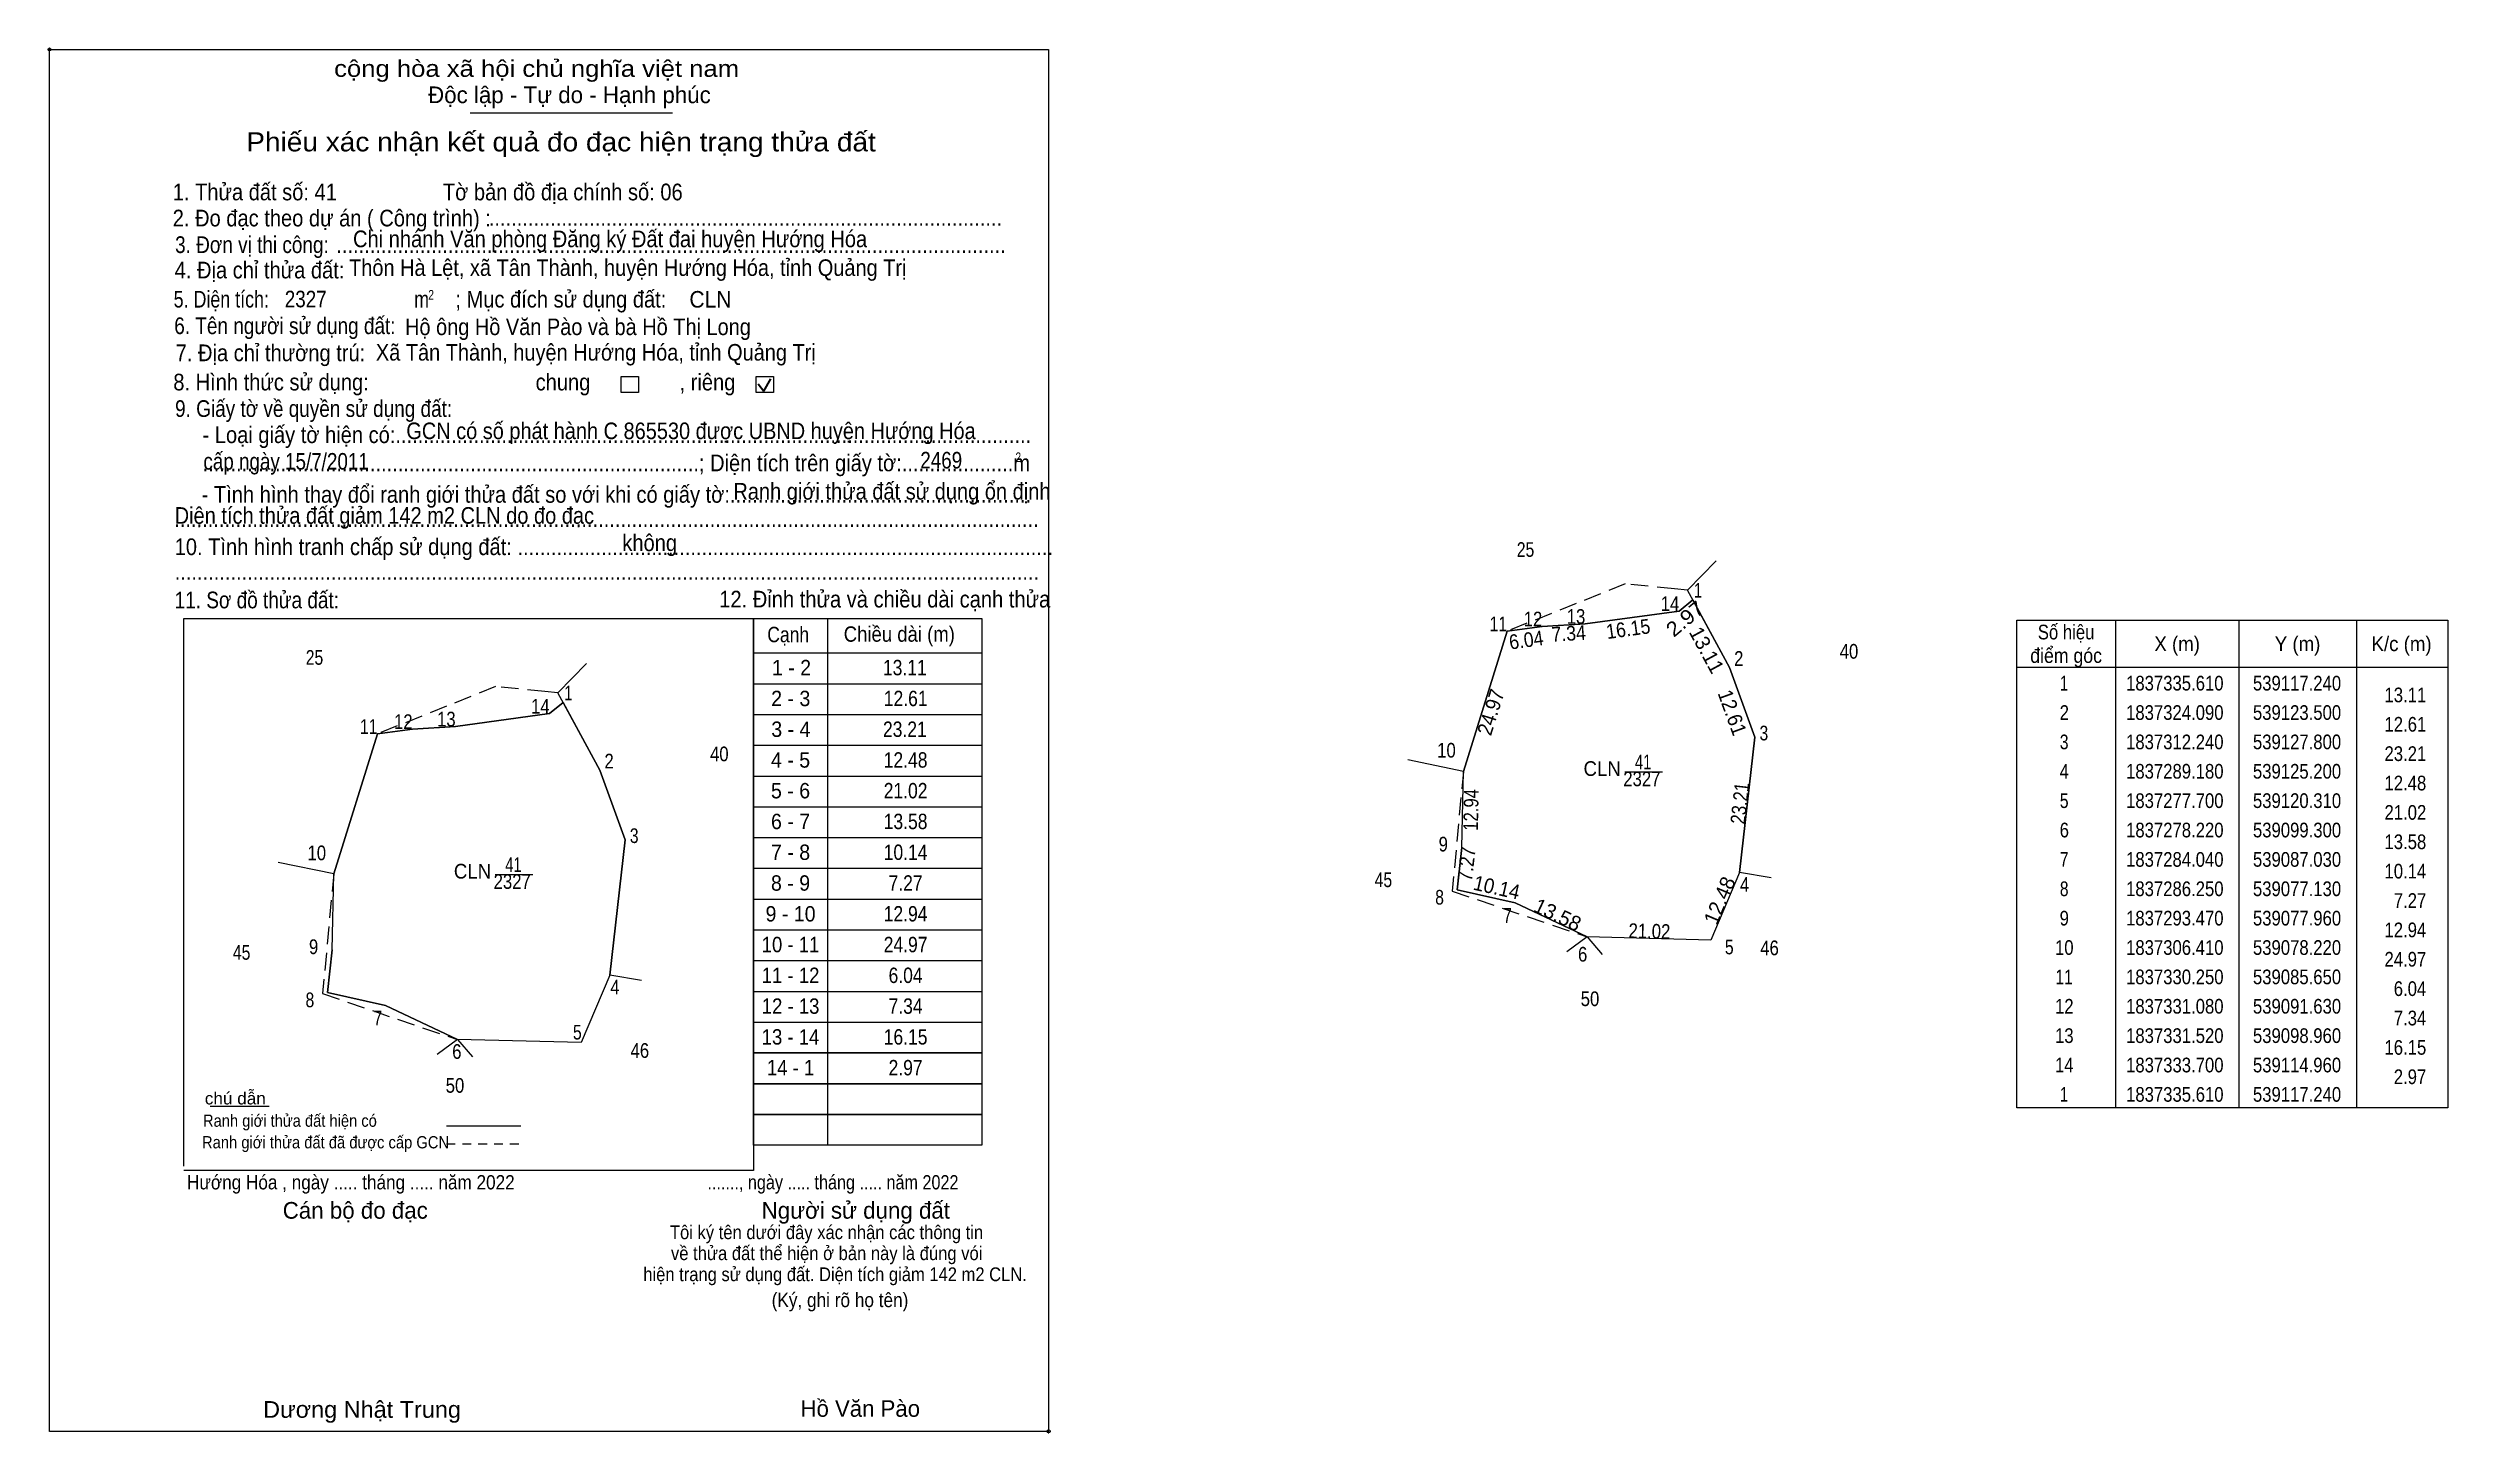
# Model space of a CAD drawing. Header units: metres. Extents: x 538837 to 539246, y 1837194 to 1837430.
import ezdxf
from ezdxf.enums import TextEntityAlignment as Align

# ---------------------------------------------------------------- set-up
doc = ezdxf.new("R2010")
doc.units = ezdxf.units.M
doc.header["$PDMODE"] = 32
doc.header["$PDSIZE"] = 0.5
doc.linetypes.add('MEDIUM_DASHED', pattern=[4.5, 3, -1.5])
doc.linetypes.add('SHORT_DASHED', pattern=[2.7, 1.5, -1.2])
for name, color, linetype, lineweight in [('1', 7, 'Continuous', 13), ('10', 7, 'Continuous', 13), ('17', 7, 'Continuous', 13), ('2', 7, 'Continuous', 25), ('29', 7, 'MEDIUM_DASHED', 13), ('30', 7, 'Continuous', 25), ('6', 7, 'Continuous', 13), ('63', 7, 'Continuous', 13)]:
    doc.layers.add(name, color=color, linetype=linetype, lineweight=lineweight)

msp = doc.modelspace()

# ---------------------------------------------------------------- linework, layer by layer
at = {"layer": '1'}
for points in [[(539117.24, 1837335.61), (539123.5, 1837324.09), (539127.8, 1837312.24), (539125.2, 1837289.18), (539120.31, 1837277.7), (539099.3, 1837278.22), (539087.03, 1837284.04), (539077.13, 1837286.25), (539077.96, 1837293.47), (539078.22, 1837306.41), (539085.65, 1837330.25), (539091.63, 1837331.08), (539098.96, 1837331.52), (539114.96, 1837333.7)], [(538924.96, 1837318.14), (538931.22, 1837306.62), (538935.52, 1837294.77), (538932.92, 1837271.71), (538928.03, 1837260.23), (538907.02, 1837260.75), (538894.75, 1837266.57), (538884.85, 1837268.78), (538885.68, 1837276), (538885.94, 1837288.94), (538893.37, 1837312.78), (538899.35, 1837313.61), (538906.68, 1837314.05), (538922.68, 1837316.23)]]:
    msp.add_lwpolyline(points, close=True, dxfattribs=at)
at = {"layer": '10'}
for p, q in [((539116.35, 1837337.24), (539121.24, 1837342.22)), ((539085.65, 1837330.25), (539078.22, 1837306.41)), ((538924.07, 1837319.77), (538928.96, 1837324.75)), ((538893.37, 1837312.78), (538885.94, 1837288.94)), ((539078.22, 1837306.41), (539068.78, 1837308.39)), ((539077.96, 1837293.47), (539078.22, 1837306.41)), ((539105.68, 1837306.33), (539112.08, 1837306.33)), ((538885.94, 1837288.94), (538876.5, 1837290.92)), ((538885.68, 1837276), (538885.94, 1837288.94)), ((538913.4, 1837288.86), (538919.8, 1837288.86)), ((539130.59, 1837288.26), (539125.2, 1837289.18)), ((538938.31, 1837270.79), (538932.92, 1837271.71))]:
    msp.add_line(p, q, dxfattribs=at)
for points in [[(539117.24, 1837335.61), (539114.96, 1837333.7), (539098.96, 1837331.52), (539091.63, 1837331.08), (539085.65, 1837330.25)], [(539125.2, 1837289.18), (539127.8, 1837312.24), (539123.5, 1837324.09), (539117.03, 1837335.99), (539116.35, 1837337.24)], [(538932.92, 1837271.71), (538935.52, 1837294.77), (538931.22, 1837306.62), (538924.75, 1837318.52), (538924.07, 1837319.77)], [(538924.96, 1837318.14), (538922.68, 1837316.23), (538906.68, 1837314.05), (538899.35, 1837313.61), (538893.37, 1837312.78)], [(539077.96, 1837293.47), (539077.13, 1837286.25), (539087.03, 1837284.04), (539099.3, 1837278.22), (539095.81, 1837275.67)], [(539125.2, 1837289.18), (539120.31, 1837277.7), (539099.3, 1837278.22), (539101.85, 1837275.26)], [(538885.68, 1837276), (538884.85, 1837268.78), (538894.75, 1837266.57), (538907.02, 1837260.75), (538903.53, 1837258.2)], [(538932.92, 1837271.71), (538928.03, 1837260.23), (538907.02, 1837260.75), (538909.57, 1837257.79)]]:
    msp.add_lwpolyline(points, dxfattribs=at)
at = {"layer": '17'}
msp.add_line((538864.93, 1837249.44), (538874.95, 1837249.44), dxfattribs=at)
at = {"layer": '2'}
for p, q in [((538909.18, 1837418.5), (538943.57, 1837418.5)), ((538860.41, 1837332.4), (538957.38, 1837332.4)), ((538860.41, 1837239.2), (538860.41, 1837332.4)), ((538957.38, 1837238.44), (538860.41, 1837238.44))]:
    msp.add_line(p, q, dxfattribs=at)
at = {"layer": '2', "lineweight": 35}
for p, q in [((538958.17, 1837372.4), (538959.14, 1837371.14)), ((538959.14, 1837371.14), (538960.32, 1837373.25))]:
    msp.add_line(p, q, dxfattribs=at)
at = {"layer": '2', "lineweight": 13}
msp.add_lwpolyline([(538837.55, 1837429.29), (539007.62, 1837429.29), (539007.62, 1837194.06), (538837.55, 1837194.06)], close=True, dxfattribs=at)
at = {"layer": '2'}
for points in [[(538934.86, 1837373.61), (538937.78, 1837373.61), (538937.78, 1837370.89), (538934.86, 1837370.89)], [(538957.84, 1837373.61), (538960.76, 1837373.61), (538960.76, 1837370.89), (538957.84, 1837370.89)]]:
    msp.add_lwpolyline(points, close=True, dxfattribs=at)
for p in [(538837.55, 1837429.29), (539007.62, 1837194.06)]:
    msp.add_point(p, dxfattribs=at)
at = {"layer": '29'}
for p, q in [((539116.35, 1837337.24), (539114.16, 1837337.46)), ((538924.07, 1837319.77), (538921.88, 1837319.99))]:
    msp.add_line(p, q, dxfattribs=at)
for points in [[(539114.16, 1837337.46), (539105.74, 1837338.3), (539085.65, 1837330.25)], [(538921.88, 1837319.99), (538913.46, 1837320.83), (538893.37, 1837312.78)], [(539078.22, 1837306.41), (539076.31, 1837286.04), (539099.3, 1837278.22)], [(538885.94, 1837288.94), (538884.03, 1837268.57), (538907.02, 1837260.75)]]:
    msp.add_lwpolyline(points, dxfattribs=at)
at = {"layer": '30'}
for p, q in [((538957.38, 1837242.76), (538957.38, 1837332.41)), ((538957.38, 1837332.41), (538996.23, 1837332.41)), ((538969.95, 1837332.41), (538969.95, 1837242.76)), ((538996.23, 1837332.41), (538996.23, 1837242.76)), ((538957.38, 1837326.56), (538996.23, 1837326.56)), ((538957.38, 1837321.33), (538996.23, 1837321.33)), ((538957.38, 1837316.09), (538996.23, 1837316.09)), ((538957.38, 1837310.85), (538996.23, 1837310.85)), ((538996.23, 1837258.47), (538957.38, 1837258.47)), ((538996.23, 1837253.23), (538957.38, 1837253.23)), ((538996.23, 1837248), (538957.38, 1837248)), ((538996.23, 1837242.76), (538957.38, 1837242.76))]:
    msp.add_line(p, q, dxfattribs=at)
at = {"layer": '30', "lineweight": 13}
for p, q in [((538957.38, 1837305.61), (538996.23, 1837305.61)), ((538957.38, 1837300.38), (538996.23, 1837300.38)), ((538957.38, 1837295.14), (538996.23, 1837295.14)), ((538957.38, 1837289.9), (538996.23, 1837289.9)), ((538957.38, 1837284.66), (538996.23, 1837284.66)), ((538957.38, 1837279.42), (538996.23, 1837279.42)), ((538957.38, 1837274.19), (538996.23, 1837274.19)), ((538957.38, 1837268.95), (538996.23, 1837268.95)), ((538957.38, 1837263.71), (538996.23, 1837263.71)), ((538957.38, 1837258.47), (538996.23, 1837258.47)), ((538957.38, 1837253.23), (538996.23, 1837253.23)), ((538957.38, 1837248), (538996.23, 1837248))]:
    msp.add_line(p, q, dxfattribs=at)
at = {"layer": '6'}
msp.add_line((538905.13, 1837246.07), (538917.8, 1837246.07), dxfattribs=at)
at = {"layer": '6', "linetype": 'SHORT_DASHED'}
msp.add_line((538905.13, 1837242.98), (538917.8, 1837242.98), dxfattribs=at)
at = {"layer": '63', "lineweight": 25}
msp.add_line((538957.38, 1837332.41), (538957.38, 1837238.45), dxfattribs=at)
at = {"layer": '63'}
for p, q in [((539189.2, 1837332.12), (539189.2, 1837249.12)), ((539210.2, 1837332.12), (539210.2, 1837249.12)), ((539230.2, 1837332.12), (539230.2, 1837249.12)), ((539172.4, 1837324.12), (539245.8, 1837324.12))]:
    msp.add_line(p, q, dxfattribs=at)
msp.add_lwpolyline([(539172.4, 1837332.12), (539245.8, 1837332.12), (539245.8, 1837249.12), (539172.4, 1837249.12)], close=True, dxfattribs=at)

# ---------------------------------------------------------------- texts
at = {"layer": '1'}
for s, width, p in [('CLN', 0.95, (539101.835, 1837305.63)), ('2327', 0.85, (539108.59, 1837303.88)), ('41', 0.75, (539108.805, 1837306.75)), ('CLN', 0.95, (538909.555, 1837288.16)), ('41', 0.75, (538916.525, 1837289.28)), ('2327', 0.85, (538916.31, 1837286.41))]:
    msp.add_text(s, height=2.5, dxfattribs=dict(at, width=width)).set_placement(p, align=Align.CENTER)
at = {"layer": '10'}
for s, height, width, p in [('25', 2.5, 0.8, (539088.79, 1837342.92)), ('25', 2.5, 0.8, (538882.66, 1837324.55)), ('40', 2.5, 0.85, (539143.845, 1837325.59)), ('1 - 2', 2.619, 0.95, (538963.85, 1837322.76)), ('13.11', 2.62, 0.85, (538983.135, 1837322.76)), ('2 - 3', 2.619, 0.95, (538963.72, 1837317.51)), ('12.61', 2.62, 0.85, (538983.285, 1837317.51)), ('3 - 4', 2.619, 0.95, (538963.74, 1837312.27)), ('23.21', 2.62, 0.85, (538983.145, 1837312.27)), ('40', 2.5, 0.85, (538951.565, 1837308.12)), ('4 - 5', 2.62, 0.95, (538963.69, 1837307.04)), ('12.48', 2.62, 0.85, (538983.27, 1837307.04)), ('5 - 6', 2.62, 0.95, (538963.685, 1837301.81)), ('21.02', 2.62, 0.85, (538983.27, 1837301.81)), ('6 - 7', 2.62, 0.95, (538963.69, 1837296.57)), ('13.58', 2.62, 0.85, (538983.27, 1837296.57)), ('7 - 8', 2.62, 0.95, (538963.69, 1837291.33)), ('10.14', 2.62, 0.85, (538983.27, 1837291.33)), ('8 - 9', 2.62, 0.95, (538963.685, 1837286.09)), ('7.27', 2.62, 0.85, (538983.27, 1837286.09)), ('45', 2.5, 0.8, (539064.6, 1837286.7)), ('9 - 10', 2.62, 0.95, (538963.69, 1837280.85)), ('12.94', 2.62, 0.85, (538983.27, 1837280.85)), ('10 - 11', 2.62, 0.9, (538963.685, 1837275.62)), ('24.97', 2.62, 0.85, (538983.27, 1837275.62)), ('45', 2.5, 0.8, (538870.26, 1837274.34)), ('46', 2.5, 0.85, (539130.32, 1837275.11)), ('11 - 12', 2.62, 0.9, (538963.69, 1837270.38)), ('6.04', 2.62, 0.85, (538983.27, 1837270.38)), ('12 - 13', 2.62, 0.9, (538963.695, 1837265.14)), ('7.34', 2.62, 0.85, (538983.27, 1837265.14)), ('50', 2.5, 0.85, (539099.765, 1837266.45)), ('13 - 14', 2.62, 0.9, (538963.685, 1837259.9)), ('16.15', 2.62, 0.85, (538983.27, 1837259.9)), ('46', 2.5, 0.85, (538938.04, 1837257.64)), ('50', 2.5, 0.85, (538906.575, 1837251.7)), ('14 - 1', 2.62, 0.9, (538963.69, 1837254.66)), ('2.97', 2.62, 0.85, (538983.27, 1837254.66))]:
    msp.add_text(s, height=height, dxfattribs=dict(at, width=width)).set_placement(p, align=Align.CENTER)
at = {"layer": '2'}
for s, height, width, p in [('cộng hòa xã hội chủ nghĩa việt nam', 2.839, 1.15, (538886, 1837424.63)), ('1. Thửa đất số: 41                   Tờ bản đồ địa chính số: 06', 2.84, 0.9, (538858.53, 1837403.61)), ('2. Đo đạc theo dự án ( Công trình) : ', 2.84, 0.9, (538858.53, 1837399.17)), ('3. Đơn vị thi công:', 2.84, 0.85, (538858.93, 1837394.64)), ('Chi nhánh Văn phòng Đăng ký Đất đai huyện Hướng Hóa', 2.838, 0.9, (538889.22, 1837395.63)), ('............................................................................................', 2.84, 0.9, (538912.33, 1837399.27)), ('4. Địa chỉ thửa đất:', 2.84, 0.9, (538858.86, 1837390.32)), ('........................................................................................................................', 2.84, 0.9, (538886.37, 1837394.64)), ('Thôn Hà Lệt, xã Tân Thành, huyện Hướng Hóa, tỉnh Quảng Trị', 2.82, 0.9, (538888.55, 1837390.74)), ('5. Diện tích:', 2.84, 0.8, (538858.69, 1837385.36)), ('2327', 2.82, 0.85, (538877.6, 1837385.4)), ('2', 1.622, 0.8, (538902.03, 1837386.72)), ('; Mục đích sử dụng đất:', 2.839, 0.9, (538906.64, 1837385.36)), ('CLN', 2.82, 0.95, (538946.47, 1837385.35)), ('6. Tên người sử dụng đất:', 2.84, 0.85, (538858.79, 1837380.84)), ('m', 2.839, 0.8, (538899.62, 1837385.36)), ('Hộ ông Hồ Văn Pào và bà Hồ Thị Long', 2.82, 0.9, (538898.07, 1837380.67)), ('7. Địa chỉ thường trú:', 2.84, 0.9, (538859.03, 1837376.23)), ('Xã Tân Thành, huyện Hướng Hóa, tỉnh Quảng Trị', 2.82, 0.9, (538893.11, 1837376.33)), ('8. Hình thức sử dụng:', 2.84, 0.9, (538858.63, 1837371.25)), ('chung                , riêng', 2.839, 0.9, (538920.3, 1837371.25)), ('9. Giấy tờ về quyền sử dụng đất:', 2.84, 0.85, (538858.93, 1837366.74)), ('     - Loại giấy tờ hiện có:..................................................................................................................', 2.839, 0.9, (538858.86, 1837362.29)), ('GCN có số phát hành C 865530 được UBND huyện Hướng Hóa ', 2.82, 0.9, (538898.29, 1837362.96)), ('cấp ngày 15/7/2011', 2.82, 0.85, (538863.75, 1837357.77)), ('     .........................................................................................; Diện tích trên giấy tờ:....................m', 2.839, 0.9, (538858.86, 1837357.49)), ('2469', 2.82, 0.85, (538985.77, 1837357.97)), ('2', 1.622, 0.8, (539001.97, 1837359.07)), ('     - Tình hình thay đổi ranh giới thửa đất so với khi có giấy tờ:......................................................', 2.839, 0.9, (538858.71, 1837352.13)), ('Ranh giới thửa đất sử dụng ổn định', 2.832, 0.9, (538953.95, 1837352.66)), ('Diện tích thửa đất giảm 142 m2 CLN do đo đạc', 2.83, 0.9, (538858.86, 1837348.55)), ('...........................................................................................................................................................', 2.839, 0.9, (538858.79, 1837348.02)), ('10. Tình hình tranh chấp sử dụng đất: ................................................................................................', 2.84, 0.9, (538858.86, 1837343.22)), ('không', 2.839, 0.9, (538935.06, 1837343.9)), ('...........................................................................................................................................................', 2.839, 0.9, (538858.86, 1837339.01)), ('11. Sơ đồ thửa đất:', 2.84, 0.85, (538858.86, 1837334.16)), ('12. Đỉnh thửa và chiều dài cạnh thửa', 2.844, 0.9, (538951.55, 1837334.3)), ('Hướng Hóa , ngày ..... tháng ..... năm 2022', 2.424, 0.9, (538860.97, 1837235.25)), ('......., ngày ..... tháng ..... năm 2022', 2.424, 0.85, (538949.54, 1837235.25)), ('(Ký, ghi rõ họ tên)', 2.433, 0.9, (538960.47, 1837215.21)), ('Dương Nhật Trung', 2.842, 1.05, (538873.91, 1837196.37))]:
    msp.add_text(s, height=height, dxfattribs=dict(at, width=width)).set_placement(p)
for s, height, p in [('Độc lập - Tự do - Hạnh phúc', 2.839, (538901.99, 1837420.15)), ('Cán bộ đo đạc', 2.839, (538877.25, 1837230.26)), ('Người sử dụng đất', 2.839, (538958.77, 1837230.26)), ('Hồ Văn Pào', 2.82, (538965.39, 1837196.54))]:
    msp.add_text(s, height=height, dxfattribs=at).set_placement(p)
for s, height, width, p in [('Phiếu xác nhận kết quả đo đạc hiện trạng thửa đất', 3.243, 1.1, (538924.625, 1837411.94)), ('Tôi ký tên dưới đây xác nhận các thông tin', 2.345, 0.9, (538969.81, 1837226.78)), ('về thửa đất thể hiện ở bản này là đúng vói', 2.345, 0.9, (538969.84, 1837223.21)), ('hiện trạng sử dụng đất. Diện tích giảm 142 m2 CLN.', 2.34, 0.9, (538971.265, 1837219.63))]:
    msp.add_text(s, height=height, dxfattribs=dict(at, width=width)).set_placement(p, align=Align.CENTER)
msp.add_text('.', height=0.811, dxfattribs=at).set_placement((539007.589, 1837193.61), align=Align.CENTER)
at = {"layer": '30'}
for s, width, p in [('Cạnh', 0.85, (538959.73, 1837328.39)), ('Chiều dài (m)', 0.9, (538972.74, 1837328.47))]:
    msp.add_text(s, height=2.619, dxfattribs=dict(at, width=width)).set_placement(p)
at = {"layer": '6'}
for s, height, width, p in [('chú dẫn', 2.078, 1.05, (538863.99, 1837249.71)), ('Ranh giới thửa đất hiện có ', 2.078, 0.9, (538863.68, 1837245.91)), ('Ranh giới thửa đất đã được cấp GCN', 2.084, 0.9, (538863.51, 1837242.23))]:
    msp.add_text(s, height=height, dxfattribs=dict(at, width=width)).set_placement(p)
at = {"layer": '63'}
for s, width, p in [(' 14', 0.85, (539114.96, 1837333.7)), (' 1', 0.75, (539118.85, 1837335.96)), (' 11', 0.8, (539085.65, 1837330.25)), (' 12', 0.85, (539091.63, 1837331.08)), (' 13', 0.85, (539098.96, 1837331.52)), (' 2', 0.85, (539125.87, 1837324.37)), (' 14', 0.85, (538922.68, 1837316.23)), (' 1', 0.75, (538926.57, 1837318.49)), ('13.11', 0.85, (539242.1, 1837318.17)), (' 11', 0.8, (538893.37, 1837312.78)), (' 12', 0.85, (538899.35, 1837313.61)), (' 13', 0.85, (538906.68, 1837314.05)), ('12.61', 0.85, (539242.1, 1837313.17)), (' 10', 0.85, (539076.91, 1837308.75)), (' 3', 0.8, (539130.1, 1837311.68)), ('23.21', 0.85, (539242.1, 1837308.17)), (' 2', 0.85, (538933.59, 1837306.9)), ('12.48', 0.85, (539242.1, 1837303.17)), ('21.02', 0.85, (539242.1, 1837298.17)), (' 3', 0.8, (538937.82, 1837294.21)), (' 9', 0.85, (539075.58, 1837292.77)), ('13.58', 0.85, (539242.1, 1837293.17)), (' 10', 0.85, (538884.63, 1837291.28)), ('10.14', 0.85, (539242.1, 1837288.17)), (' 8', 0.8, (539074.9, 1837283.73)), (' 4', 0.85, (539126.87, 1837285.9)), (' 7', 0.8, (539086.47, 1837280.62)), ('7.27', 0.85, (539242.1, 1837283.17)), (' 9', 0.85, (538883.3, 1837275.3)), ('12.94', 0.85, (539242.1, 1837278.17)), (' 6', 0.85, (539099.3, 1837274.03)), (' 5', 0.8, (539124.21, 1837275.26)), ('24.97', 0.85, (539242.1, 1837273.17)), (' 4', 0.85, (538934.59, 1837268.43)), ('6.04', 0.85, (539242.1, 1837268.17)), (' 8', 0.8, (538882.62, 1837266.26)), (' 7', 0.8, (538894.19, 1837263.15)), ('7.34', 0.85, (539242.1, 1837263.17)), (' 5', 0.8, (538928.14, 1837260.76)), (' 6', 0.85, (538907.68, 1837257.47)), ('16.15', 0.85, (539242.1, 1837258.17)), ('2.97', 0.85, (539242.1, 1837253.17))]:
    msp.add_text(s, height=2.5, dxfattribs=dict(at, width=width)).set_placement(p, align=Align.RIGHT)
for s, rotation, width, p in [('2.97', 39.954, 1.1, (539116.762, 1837331.418)), ('7.34', 3.435, 0.9, (539096.205, 1837328.643)), ('16.15', 7.759, 0.9, (539106.431, 1837329.427)), ('6.04', 7.902, 0.9, (539089.078, 1837327.531)), ('24.97', 72.69, 0.95, (539084.074, 1837316.118)), ('12.61', 289.944, 0.95, (539122.804, 1837315.996)), ('12.94', 88.849, 0.85, (539080.753, 1837299.825)), ('23.21', 83.567, 0.85, (539126.516, 1837300.845)), ('7.27', 83.442, 0.9, (539079.993, 1837290.497)), ('10.14', 347.416, 0.95, (539083.618, 1837285.428)), ('21.02', 358.582, 0.85, (539109.844, 1837277.96))]:
    msp.add_text(s, height=2.5, rotation=rotation, dxfattribs=dict(at, width=width)).set_placement(p, align=Align.CENTER)
for s, width, p in [('Số hiệu', 0.85, (539180.8, 1837328.87)), ('điểm góc', 0.9, (539180.8, 1837324.87)), ('X (m)', 0.95, (539199.7, 1837326.87)), ('Y (m)', 0.95, (539220.195, 1837326.87)), ('K/c (m)', 0.95, (539237.9, 1837326.87)), ('1837335.610', 0.85, (539199.3, 1837320.17)), ('539117.240', 0.85, (539220.105, 1837320.17)), (' 1', 0.75, (539180.095, 1837320.17)), (' 2', 0.85, (539180.1, 1837315.17)), ('1837324.090', 0.85, (539199.3, 1837315.17)), ('539123.500', 0.85, (539220.105, 1837315.17)), (' 3', 0.8, (539180.1, 1837310.17)), ('1837312.240', 0.85, (539199.3, 1837310.17)), ('539127.800', 0.85, (539220.105, 1837310.17)), (' 4', 0.85, (539180.095, 1837305.17)), ('1837289.180', 0.85, (539199.3, 1837305.17)), ('539125.200', 0.85, (539220.105, 1837305.17)), (' 5', 0.8, (539180.1, 1837300.17)), ('1837277.700', 0.85, (539199.3, 1837300.17)), ('539120.310', 0.85, (539220.105, 1837300.17)), (' 6', 0.85, (539180.1, 1837295.17)), ('1837278.220', 0.85, (539199.3, 1837295.17)), ('539099.300', 0.85, (539220.105, 1837295.17)), (' 7', 0.8, (539180.1, 1837290.17)), ('1837284.040', 0.85, (539199.3, 1837290.17)), ('539087.030', 0.85, (539220.105, 1837290.17)), (' 8', 0.8, (539180.1, 1837285.17)), ('1837286.250', 0.85, (539199.3, 1837285.17)), ('539077.130', 0.85, (539220.105, 1837285.17)), (' 9', 0.85, (539180.095, 1837280.17)), ('1837293.470', 0.85, (539199.3, 1837280.17)), ('539077.960', 0.85, (539220.105, 1837280.17)), (' 10', 0.85, (539180.095, 1837275.17)), ('1837306.410', 0.85, (539199.3, 1837275.17)), ('539078.220', 0.85, (539220.105, 1837275.17)), (' 11', 0.8, (539180.095, 1837270.17)), ('1837330.250', 0.85, (539199.3, 1837270.17)), ('539085.650', 0.85, (539220.105, 1837270.17)), (' 12', 0.85, (539180.1, 1837265.17)), ('1837331.080', 0.85, (539199.3, 1837265.17)), ('539091.630', 0.85, (539220.105, 1837265.17)), (' 13', 0.85, (539180.1, 1837260.17)), ('1837331.520', 0.85, (539199.3, 1837260.17)), ('539098.960', 0.85, (539220.105, 1837260.17)), (' 14', 0.85, (539180.095, 1837255.17)), ('1837333.700', 0.85, (539199.3, 1837255.17)), ('539114.960', 0.85, (539220.105, 1837255.17)), (' 1', 0.75, (539180.095, 1837250.17)), ('1837335.610', 0.85, (539199.3, 1837250.17)), ('539117.240', 0.85, (539220.105, 1837250.17))]:
    msp.add_text(s, height=2.5, dxfattribs=dict(at, width=width)).set_placement(p, align=Align.CENTER)
for s, rotation, p in [('13.11', 298.52, (539118.521, 1837326.467)), ('12.48', 66.928, (539122.974, 1837283.94)), ('13.58', 334.624, (539093.709, 1837280.867))]:
    msp.add_text(s, height=2.5, rotation=rotation, dxfattribs=at).set_placement(p, align=Align.CENTER)

doc.saveas('drawing.dxf')
